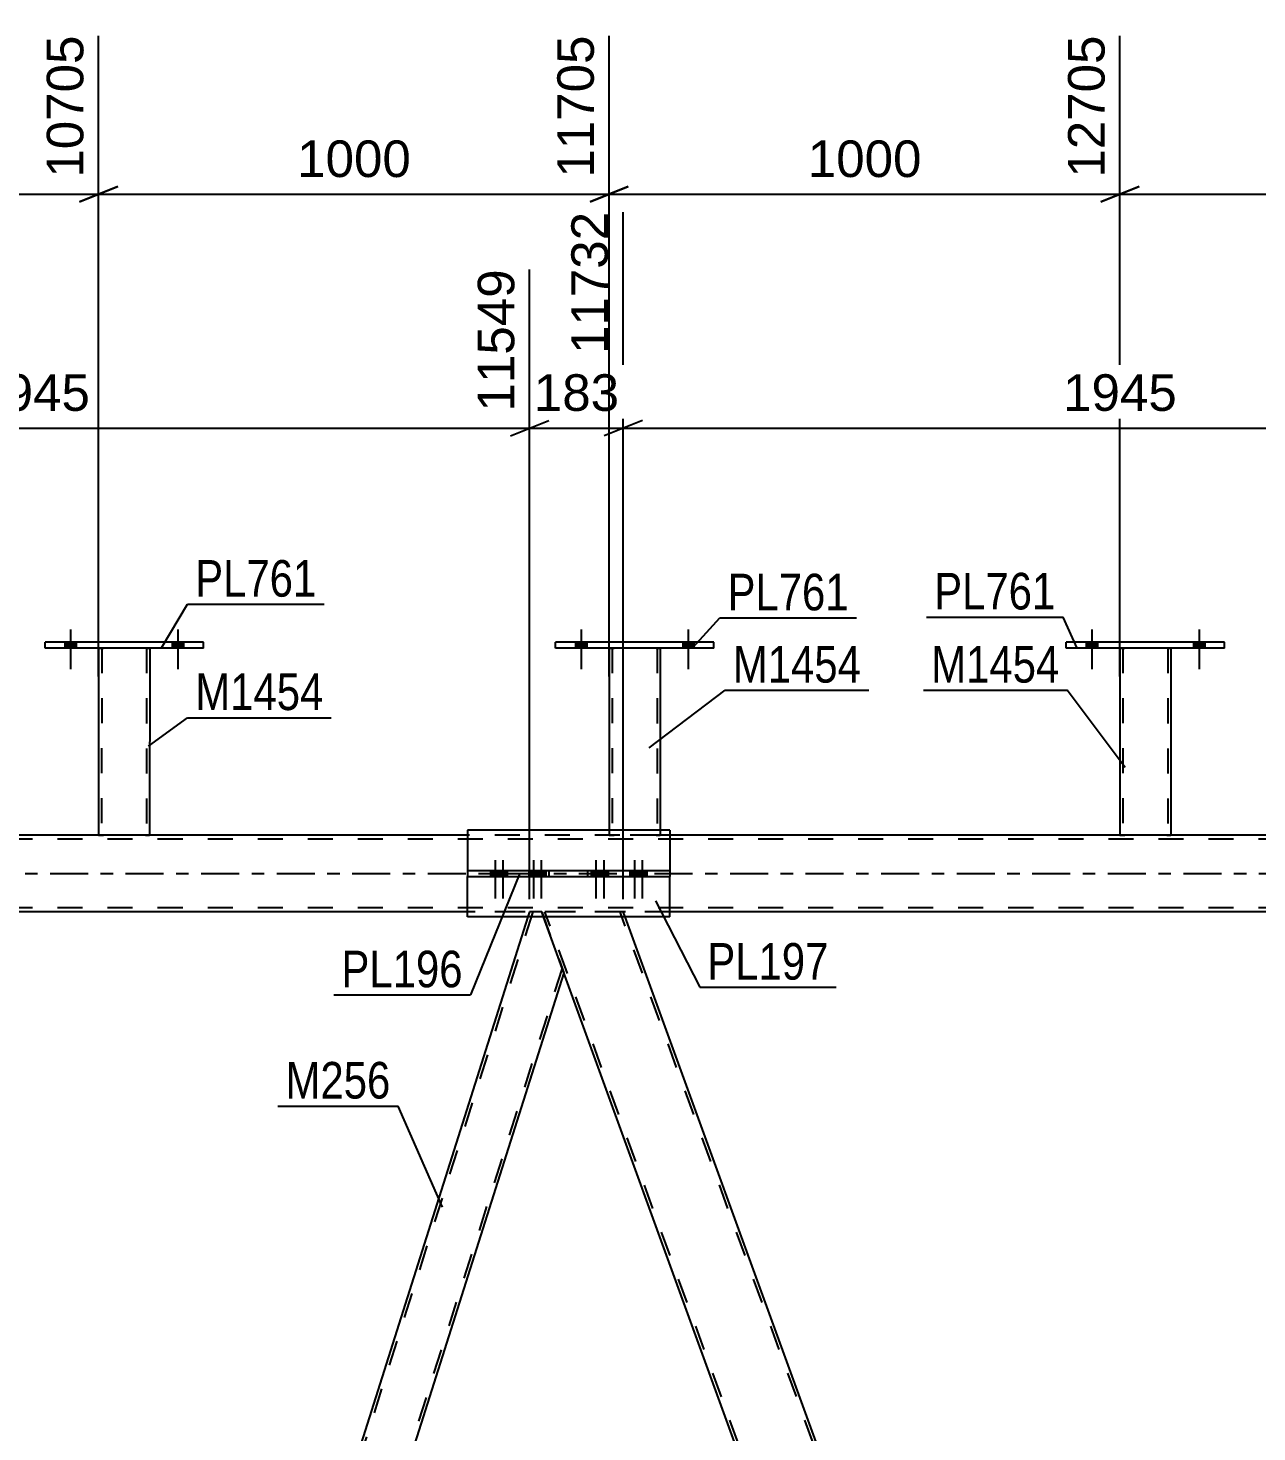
# Model space of a CAD drawing. Header units: millimetres. Extents: x -73 to 768, y -405 to 189.
# Drawn here: x 418.9 to 515.2, y -43.7 to 66.2 of the extents above; entities that cross this region are included whole.
import ezdxf

# ---------------------------------------------------------------- set-up
doc = ezdxf.new("R2010")
doc.units = ezdxf.units.MM
doc.linetypes.add('DXK_LINE_DOT2', pattern=[3.9198, 1.9599, -1.9599])
doc.linetypes.add('DXK_LINE_DOT3', pattern=[5.9187, 2.979, -0.9799, 0.9799, -0.9799])
doc.styles.add('Arial', font='ARIAL.TTF', dxfattribs={"height": 0.2})
doc.styles.add('Arial Narrow', font='ARIALN.TTF', dxfattribs={"height": 0.2})

# ---------------------------------------------------------------- blocks, each defined once
blk = doc.blocks.new('Part-122572935-3756 - 3735')
at = {"color": 7, "linetype": 'DXK_LINE_DOT2'}
for p, q in [((465.55, -3), (459.17, -3)), ((459.31, -3.4), (459.17, -3)), ((502.74, -122), (459.42, -3)), ((508.61, -122), (465.3, -3)), ((465.7, -3.4), (465.55, -3))]:
    blk.add_line(p, q, dxfattribs=at)
at = {"color": 2, "linetype": 'Continuous'}
for p, q in [((502.33, -121.6), (459.31, -3.4)), ((508.72, -121.6), (465.7, -3.4))]:
    blk.add_line(p, q, dxfattribs=at)
blk = doc.blocks.new('Bolt-122572935-4300 - 3735')
at = {"linetype": 'Continuous'}
for points in [[(461.81, 17.64), (462.69, 17.64), (462.69, 18.12), (461.81, 18.12)], [(470.21, 17.64), (471.09, 17.64), (471.09, 18.12), (470.21, 18.12)]]:
    blk.add_hatch(color=1, dxfattribs=at).paths.add_polyline_path(points)
at = {"color": 1, "linetype": 'Continuous'}
for p, q in [((462.25, 19.12), (462.25, 16)), ((470.65, 19.12), (470.65, 16)), ((461.81, 18.12), (461.81, 17.64)), ((462.69, 18.12), (462.69, 17.64)), ((470.21, 18.12), (470.21, 17.64)), ((471.09, 18.12), (471.09, 17.64))]:
    blk.add_line(p, q, dxfattribs=at)
blk = doc.blocks.new('Bolt-122572935-3969 - 3735')
at = {"linetype": 'Continuous'}
for points in [[(463.77, 0.24), (463.05, 0.24), (463.05, -0.24), (463.77, -0.24)], [(464.38, 0.24), (463.66, 0.24), (463.66, -0.24), (464.38, -0.24)], [(466.79, 0.24), (466.07, 0.24), (466.07, -0.24), (466.79, -0.24)], [(467.39, 0.24), (466.67, 0.24), (466.67, -0.24), (467.39, -0.24)]]:
    blk.add_hatch(color=1, dxfattribs=at).paths.add_polyline_path(points)
at = {"color": 1, "linetype": 'Continuous'}
for p, q in [((463.05, 0.24), (463.05, -0.24)), ((463.41, 1.04), (463.41, -1.96)), ((463.66, 0.24), (463.66, -0.24)), ((463.77, 0.24), (463.77, -0.24)), ((464.02, 1.04), (464.02, -1.96)), ((464.38, 0.24), (464.38, -0.24)), ((466.07, 0.24), (466.07, -0.24)), ((466.43, 1.04), (466.43, -1.96)), ((466.67, 0.24), (466.67, -0.24)), ((466.79, 0.24), (466.79, -0.24)), ((467.03, 1.04), (467.03, -1.96)), ((467.39, 0.24), (467.39, -0.24))]:
    blk.add_line(p, q, dxfattribs=at)
blk = doc.blocks.new('Bolt-122572935-3970 - 3735')
at = {"linetype": 'Continuous'}
for points in [[(455.87, 0.24), (455.15, 0.24), (455.15, -0.24), (455.87, -0.24)], [(456.47, 0.24), (455.75, 0.24), (455.75, -0.24), (456.47, -0.24)], [(458.88, 0.24), (458.16, 0.24), (458.16, -0.24), (458.88, -0.24)], [(459.48, 0.24), (458.76, 0.24), (458.76, -0.24), (459.48, -0.24)]]:
    blk.add_hatch(color=1, dxfattribs=at).paths.add_polyline_path(points)
at = {"color": 1, "linetype": 'Continuous'}
for p, q in [((455.15, 0.24), (455.15, -0.24)), ((455.51, 1.04), (455.51, -1.96)), ((455.75, 0.24), (455.75, -0.24)), ((455.87, 0.24), (455.87, -0.24)), ((456.11, 1.04), (456.11, -1.96)), ((456.47, 0.24), (456.47, -0.24)), ((458.16, 0.24), (458.16, -0.24)), ((458.52, 1.04), (458.52, -1.96)), ((458.76, 0.24), (458.76, -0.24)), ((458.88, 0.24), (458.88, -0.24)), ((459.12, 1.04), (459.12, -1.96)), ((459.48, 0.24), (459.48, -0.24))]:
    blk.add_line(p, q, dxfattribs=at)
blk = doc.blocks.new('Part-122572935-3975 - 3735')
at = {"color": 2, "linetype": 'Continuous'}
for p, q in [((453.34, 3.4), (453.34, 0.24)), ((469.2, 3.4), (453.34, 3.4)), ((469.2, 3.4), (469.2, 0.24)), ((453.34, -3.4), (453.34, -0.24)), ((469.2, -3.4), (469.2, -0.24)), ((469.2, -3.4), (453.34, -3.4))]:
    blk.add_line(p, q, dxfattribs=at)
at = {"color": 7, "linetype": 'DXK_LINE_DOT2'}
for p, q in [((453.34, 0.24), (453.34, -0.24)), ((469.2, 0.24), (469.2, -0.24))]:
    blk.add_line(p, q, dxfattribs=at)
blk = doc.blocks.new('Part-122572935-3980 - 3735')
at = {"color": 2, "linetype": 'Continuous'}
for p, q in [((453.34, 0.24), (453.34, -0.24)), ((453.34, 0.24), (469.2, 0.24)), ((459.75, -0.24), (459.75, 0.24)), ((462.79, -0.24), (462.79, 0.24)), ((469.2, 0.24), (469.2, -0.24)), ((453.34, -0.24), (469.2, -0.24))]:
    blk.add_line(p, q, dxfattribs=at)
blk = doc.blocks.new('Part-122572935-4080 - 3735')
at = {"color": 2, "linetype": 'Continuous'}
for p, q in [((504.46, 17.64), (504.45, 3)), ((508.46, 17.64), (508.45, 3)), ((504.49, 3), (504.45, 3)), ((504.59, 3), (504.49, 3)), ((504.75, 3), (504.59, 3)), ((508.16, 3), (504.75, 3)), ((508.31, 3), (508.16, 3)), ((508.42, 3), (508.31, 3)), ((508.45, 3), (508.42, 3))]:
    blk.add_line(p, q, dxfattribs=at)
at = {"color": 7, "linetype": 'DXK_LINE_DOT2'}
for p, q in [((504.46, 17.65), (504.46, 17.65)), ((504.46, 17.65), (504.46, 17.64)), ((504.46, 17.64), (504.46, 17.65)), ((504.49, 17.65), (504.46, 17.65)), ((504.46, 17.65), (504.49, 17.65)), ((504.6, 17.65), (504.49, 17.65)), ((504.49, 17.65), (504.6, 17.65)), ((504.75, 17.65), (504.6, 17.65)), ((504.6, 17.65), (504.75, 17.65)), ((504.7, 17.65), (504.69, 3)), ((504.7, 17.65), (504.7, 17.65)), ((504.72, 17.65), (504.7, 17.65)), ((504.7, 17.65), (504.72, 17.65)), ((504.77, 17.65), (504.72, 17.65)), ((504.72, 17.65), (504.77, 17.65)), ((508.16, 17.64), (504.75, 17.65)), ((508.16, 17.64), (504.75, 17.65)), ((508.07, 17.64), (504.77, 17.65)), ((504.77, 17.65), (504.85, 17.65)), ((508.15, 17.64), (504.85, 17.65)), ((508.15, 17.64), (508.07, 17.64)), ((508.2, 17.64), (508.15, 17.64)), ((508.15, 17.64), (508.2, 17.64)), ((508.16, 17.64), (508.32, 17.64)), ((508.32, 17.64), (508.16, 17.64)), ((508.22, 17.64), (508.2, 17.64)), ((508.2, 17.64), (508.22, 17.64)), ((508.22, 17.64), (508.21, 3)), ((508.22, 17.64), (508.22, 17.64)), ((508.32, 17.64), (508.42, 17.64)), ((508.42, 17.64), (508.32, 17.64)), ((508.42, 17.64), (508.46, 17.64)), ((508.46, 17.64), (508.42, 17.64)), ((508.46, 17.64), (508.46, 17.64)), ((508.46, 17.64), (508.46, 17.64)), ((508.46, 17.64), (508.46, 17.64)), ((504.45, 3), (504.49, 3)), ((504.49, 3), (504.59, 3)), ((504.59, 3), (504.75, 3)), ((504.69, 3), (504.71, 3)), ((504.69, 3), (504.71, 3)), ((508.06, 3), (504.71, 3)), ((504.71, 3), (504.75, 3)), ((508.16, 3), (504.75, 3)), ((504.75, 3), (504.76, 3)), ((504.76, 3), (504.84, 3)), ((508.14, 3), (504.84, 3)), ((508.14, 3), (508.06, 3)), ((508.19, 3), (508.14, 3)), ((508.14, 3), (508.19, 3)), ((508.16, 3), (508.31, 3)), ((508.21, 3), (508.19, 3)), ((508.19, 3), (508.21, 3)), ((508.31, 3), (508.42, 3)), ((508.42, 3), (508.45, 3))]:
    blk.add_line(p, q, dxfattribs=at)
blk = doc.blocks.new('Part-122572935-4085 - 3735')
at = {"color": 2, "linetype": 'Continuous'}
for p, q in [((460.25, 17.64), (460.25, 18.12)), ((472.65, 18.12), (460.25, 18.12)), ((472.65, 17.64), (460.25, 17.64)), ((472.65, 17.64), (472.65, 18.12))]:
    blk.add_line(p, q, dxfattribs=at)
blk = doc.blocks.new('Part-122572935-4090 - 3735')
at = {"color": 7, "linetype": 'DXK_LINE_DOT2'}
for p, q in [((464.45, 17.65), (464.45, 17.65)), ((464.45, 17.65), (464.45, 17.64)), ((464.45, 17.64), (464.45, 17.65)), ((464.49, 17.65), (464.45, 17.65)), ((464.45, 17.65), (464.49, 17.65)), ((464.59, 17.65), (464.49, 17.65)), ((464.49, 17.65), (464.59, 17.65)), ((464.75, 17.65), (464.59, 17.65)), ((464.59, 17.65), (464.75, 17.65)), ((464.69, 17.65), (464.69, 17.65)), ((464.69, 17.65), (464.69, 3)), ((464.71, 17.65), (464.69, 17.65)), ((464.69, 17.65), (464.71, 17.65)), ((464.76, 17.65), (464.71, 17.65)), ((464.71, 17.65), (464.76, 17.65)), ((468.16, 17.64), (464.75, 17.65)), ((468.16, 17.64), (464.75, 17.65)), ((468.06, 17.64), (464.76, 17.65)), ((464.76, 17.65), (464.84, 17.65)), ((468.14, 17.64), (464.84, 17.65)), ((468.14, 17.64), (468.06, 17.64)), ((468.19, 17.64), (468.14, 17.64)), ((468.14, 17.64), (468.19, 17.64)), ((468.16, 17.64), (468.31, 17.64)), ((468.31, 17.64), (468.16, 17.64)), ((468.21, 17.64), (468.19, 17.64)), ((468.19, 17.64), (468.21, 17.64)), ((468.21, 17.64), (468.21, 17.64)), ((468.21, 17.64), (468.21, 3)), ((468.31, 17.64), (468.42, 17.64)), ((468.42, 17.64), (468.31, 17.64)), ((468.42, 17.64), (468.45, 17.64)), ((468.45, 17.64), (468.42, 17.64)), ((468.45, 17.64), (468.45, 17.64)), ((468.45, 17.64), (468.45, 17.64)), ((468.45, 17.64), (468.45, 17.64)), ((464.45, 3.4), (464.45, 3)), ((468.45, 3.4), (468.45, 3)), ((464.48, 3), (464.45, 3)), ((464.45, 3), (464.48, 3)), ((464.59, 3), (464.48, 3)), ((464.48, 3), (464.59, 3)), ((464.74, 3), (464.59, 3)), ((464.59, 3), (464.74, 3)), ((464.71, 3), (464.69, 3)), ((464.69, 3), (464.71, 3)), ((464.76, 3), (464.71, 3)), ((464.71, 3), (464.76, 3)), ((468.15, 3), (464.74, 3)), ((468.15, 3), (464.74, 3)), ((468.06, 3), (464.76, 3)), ((464.76, 3), (464.84, 3)), ((468.14, 3), (464.84, 3)), ((468.14, 3), (468.06, 3)), ((468.19, 3), (468.14, 3)), ((468.14, 3), (468.19, 3)), ((468.15, 3), (468.31, 3)), ((468.31, 3), (468.15, 3)), ((468.21, 3), (468.19, 3)), ((468.19, 3), (468.21, 3)), ((468.31, 3), (468.41, 3)), ((468.41, 3), (468.31, 3)), ((468.41, 3), (468.45, 3)), ((468.45, 3), (468.41, 3))]:
    blk.add_line(p, q, dxfattribs=at)
at = {"color": 2, "linetype": 'Continuous'}
for p, q in [((464.45, 17.64), (464.45, 3.4)), ((468.45, 17.64), (468.45, 3.4))]:
    blk.add_line(p, q, dxfattribs=at)
blk = doc.blocks.new('Part-122572935-4095 - 3735')
at = {"color": 2, "linetype": 'Continuous'}
for p, q in [((420.26, 17.64), (420.26, 18.12)), ((432.66, 18.12), (420.26, 18.12)), ((432.66, 17.64), (420.26, 17.64)), ((432.66, 17.64), (432.66, 18.12))]:
    blk.add_line(p, q, dxfattribs=at)
blk = doc.blocks.new('Part-122572935-4100 - 3735')
at = {"color": 2, "linetype": 'Continuous'}
for p, q in [((424.46, 17.64), (424.45, 3)), ((428.46, 17.64), (428.45, 3)), ((424.49, 3), (424.45, 3)), ((424.59, 3), (424.49, 3)), ((424.75, 3), (424.59, 3)), ((428.16, 3), (424.75, 3)), ((428.31, 3), (428.16, 3)), ((428.42, 3), (428.31, 3)), ((428.45, 3), (428.42, 3))]:
    blk.add_line(p, q, dxfattribs=at)
at = {"color": 7, "linetype": 'DXK_LINE_DOT2'}
for p, q in [((424.46, 17.65), (424.46, 17.65)), ((424.46, 17.65), (424.46, 17.64)), ((424.46, 17.64), (424.46, 17.65)), ((424.49, 17.65), (424.46, 17.65)), ((424.46, 17.65), (424.49, 17.65)), ((424.6, 17.65), (424.49, 17.65)), ((424.49, 17.65), (424.6, 17.65)), ((424.75, 17.65), (424.6, 17.65)), ((424.6, 17.65), (424.75, 17.65)), ((424.7, 17.65), (424.69, 3)), ((424.7, 17.65), (424.7, 17.65)), ((424.72, 17.65), (424.7, 17.65)), ((424.7, 17.65), (424.72, 17.65)), ((424.77, 17.65), (424.72, 17.65)), ((424.72, 17.65), (424.77, 17.65)), ((428.16, 17.64), (424.75, 17.65)), ((428.16, 17.64), (424.75, 17.65)), ((428.07, 17.64), (424.77, 17.65)), ((424.77, 17.65), (424.85, 17.65)), ((428.15, 17.64), (424.85, 17.65)), ((428.15, 17.64), (428.07, 17.64)), ((428.2, 17.64), (428.15, 17.64)), ((428.15, 17.64), (428.2, 17.64)), ((428.16, 17.64), (428.32, 17.64)), ((428.32, 17.64), (428.16, 17.64)), ((428.22, 17.64), (428.2, 17.64)), ((428.2, 17.64), (428.22, 17.64)), ((428.22, 17.64), (428.21, 3)), ((428.22, 17.64), (428.22, 17.64)), ((428.32, 17.64), (428.42, 17.64)), ((428.42, 17.64), (428.32, 17.64)), ((428.42, 17.64), (428.46, 17.64)), ((428.46, 17.64), (428.42, 17.64)), ((428.46, 17.64), (428.46, 17.64)), ((428.46, 17.64), (428.46, 17.64)), ((428.46, 17.64), (428.46, 17.64)), ((424.45, 3), (424.49, 3)), ((424.49, 3), (424.59, 3)), ((424.59, 3), (424.75, 3)), ((424.69, 3), (424.71, 3)), ((424.69, 3), (424.71, 3)), ((428.07, 3), (424.71, 3)), ((424.71, 3), (424.75, 3)), ((428.16, 3), (424.75, 3)), ((424.75, 3), (424.76, 3)), ((424.76, 3), (424.84, 3)), ((428.14, 3), (424.84, 3)), ((428.14, 3), (428.07, 3)), ((428.19, 3), (428.14, 3)), ((428.14, 3), (428.19, 3)), ((428.16, 3), (428.31, 3)), ((428.21, 3), (428.19, 3)), ((428.19, 3), (428.21, 3)), ((428.31, 3), (428.42, 3)), ((428.42, 3), (428.45, 3))]:
    blk.add_line(p, q, dxfattribs=at)
blk = doc.blocks.new('Part-122572935-4217 - 3735')
at = {"color": 7, "linetype": 'DXK_LINE_DOT2'}
for p, q in [((650.55, 2.68), (12.26, 2.68)), ((469.2, 3), (453.34, 3)), ((650.55, -2.68), (12.26, -2.68)), ((649.95, -3), (27.67, -3)), ((469.2, -3), (453.34, -3))]:
    blk.add_line(p, q, dxfattribs=at)
at = {"color": 2, "linetype": 'Continuous'}
for p, q in [((453.34, 3), (384.06, 3)), ((538.48, 3), (469.2, 3)), ((453.34, -3), (384.06, -3)), ((538.48, -3), (469.2, -3))]:
    blk.add_line(p, q, dxfattribs=at)
at = {"color": 7, "linetype": 'DXK_LINE_DOT3'}
blk.add_line((12.26, 0), (660.55, 0), dxfattribs=at)
blk = doc.blocks.new('Part-122572935-4258 - 3735')
at = {"color": 7, "linetype": 'DXK_LINE_DOT2'}
for p, q in [((458.47, -3), (422.13, -117.6)), ((458.22, -3), (458.09, -3.4)), ((459.17, -3), (458.22, -3)), ((459.17, -3), (460.9, -7.77)), ((460.77, -7.4), (424.43, -122))]:
    blk.add_line(p, q, dxfattribs=at)
at = {"color": 2, "linetype": 'Continuous'}
for p, q in [((458.09, -3.4), (422, -117.23)), ((460.9, -7.77), (424.81, -121.6))]:
    blk.add_line(p, q, dxfattribs=at)
blk = doc.blocks.new('Part-122572935-4418 - 3735')
at = {"color": 2, "linetype": 'Continuous'}
for p, q in [((500.26, 17.64), (500.26, 18.12)), ((512.66, 18.12), (500.26, 18.12)), ((512.66, 17.64), (500.26, 17.64)), ((512.66, 17.64), (512.66, 18.12))]:
    blk.add_line(p, q, dxfattribs=at)
blk = doc.blocks.new('Bolt-122572935-4297 - 3735')
at = {"linetype": 'Continuous'}
for points in [[(421.82, 17.64), (422.7, 17.64), (422.7, 18.12), (421.82, 18.12)], [(430.22, 17.64), (431.1, 17.64), (431.1, 18.12), (430.22, 18.12)]]:
    blk.add_hatch(color=1, dxfattribs=at).paths.add_polyline_path(points)
at = {"color": 1, "linetype": 'Continuous'}
for p, q in [((422.26, 19.12), (422.26, 16)), ((430.66, 19.12), (430.66, 16)), ((421.82, 18.12), (421.82, 17.64)), ((422.7, 18.12), (422.7, 17.64)), ((430.22, 18.12), (430.22, 17.64)), ((431.1, 18.12), (431.1, 17.64))]:
    blk.add_line(p, q, dxfattribs=at)
blk = doc.blocks.new('Bolt-122572935-4298 - 3735')
at = {"linetype": 'Continuous'}
for points in [[(421.82, 17.64), (422.7, 17.64), (422.7, 18.12), (421.82, 18.12)], [(430.22, 17.64), (431.1, 17.64), (431.1, 18.12), (430.22, 18.12)]]:
    blk.add_hatch(color=1, dxfattribs=at).paths.add_polyline_path(points)
at = {"color": 1, "linetype": 'Continuous'}
for p, q in [((422.26, 19.12), (422.26, 16)), ((430.66, 19.12), (430.66, 16)), ((421.82, 18.12), (421.82, 17.64)), ((422.7, 18.12), (422.7, 17.64)), ((430.22, 18.12), (430.22, 17.64)), ((431.1, 18.12), (431.1, 17.64))]:
    blk.add_line(p, q, dxfattribs=at)
blk = doc.blocks.new('Bolt-122572935-4299 - 3735')
at = {"linetype": 'Continuous'}
for points in [[(461.81, 17.64), (462.69, 17.64), (462.69, 18.12), (461.81, 18.12)], [(470.21, 17.64), (471.09, 17.64), (471.09, 18.12), (470.21, 18.12)]]:
    blk.add_hatch(color=1, dxfattribs=at).paths.add_polyline_path(points)
at = {"color": 1, "linetype": 'Continuous'}
for p, q in [((462.25, 19.12), (462.25, 16)), ((470.65, 19.12), (470.65, 16)), ((461.81, 18.12), (461.81, 17.64)), ((462.69, 18.12), (462.69, 17.64)), ((470.21, 18.12), (470.21, 17.64)), ((471.09, 18.12), (471.09, 17.64))]:
    blk.add_line(p, q, dxfattribs=at)
blk = doc.blocks.new('Bolt-122572935-4301 - 3735')
at = {"linetype": 'Continuous'}
for points in [[(501.82, 17.64), (502.7, 17.64), (502.7, 18.12), (501.82, 18.12)], [(510.22, 17.64), (511.1, 17.64), (511.1, 18.12), (510.22, 18.12)]]:
    blk.add_hatch(color=1, dxfattribs=at).paths.add_polyline_path(points)
at = {"color": 1, "linetype": 'Continuous'}
for p, q in [((502.26, 19.12), (502.26, 16)), ((510.66, 19.12), (510.66, 16)), ((501.82, 18.12), (501.82, 17.64)), ((502.7, 18.12), (502.7, 17.64)), ((510.22, 18.12), (510.22, 17.64)), ((511.1, 18.12), (511.1, 17.64))]:
    blk.add_line(p, q, dxfattribs=at)
blk = doc.blocks.new('Bolt-122572935-4446 - 3735')
at = {"linetype": 'Continuous'}
for points in [[(501.82, 17.64), (502.7, 17.64), (502.7, 18.12), (501.82, 18.12)], [(510.22, 17.64), (511.1, 17.64), (511.1, 18.12), (510.22, 18.12)]]:
    blk.add_hatch(color=1, dxfattribs=at).paths.add_polyline_path(points)
at = {"color": 1, "linetype": 'Continuous'}
for p, q in [((502.26, 19.12), (502.26, 16)), ((510.66, 19.12), (510.66, 16)), ((501.82, 18.12), (501.82, 17.64)), ((502.7, 18.12), (502.7, 17.64)), ((510.22, 18.12), (510.22, 17.64)), ((511.1, 18.12), (511.1, 17.64))]:
    blk.add_line(p, q, dxfattribs=at)
blk = doc.blocks.new('StraightDimension-122572935-10964 - 3735')
at = {"color": 7, "linetype": 'Continuous'}
for p, q in [((464.45, 15.44), (464.45, 65.6)), ((504.46, 15.44), (504.46, 65.6)), ((465.95, 53.79), (462.95, 52.59)), ((464.45, 53.19), (504.46, 53.19)), ((502.96, 52.59), (505.96, 53.79))]:
    blk.add_line(p, q, dxfattribs=at)
at = {"color": 0}
blk.add_wipeout([(489.5, 53.94), (489.5, 58.14), (479.41, 58.14), (479.41, 53.94)], dxfattribs=at)
at = {"color": 3, "style": 'Arial'}
blk.add_text('1000', height=2.865, dxfattribs=at).set_placement((480.01, 54.54))
at = {"color": 0, "linetype": 'Continuous'}
blk.add_wipeout([(503.86, 66.2), (499.66, 66.2), (499.66, 53.89), (503.86, 53.89)], dxfattribs=at)
at = {"color": 3, "linetype": 'Continuous', "style": 'Arial'}
blk.add_text('12705', height=2.865, rotation=90.0002, dxfattribs=at).set_placement((503.26, 54.49))
blk = doc.blocks.new('StraightDimension-122572935-10963 - 3735')
at = {"color": 7, "linetype": 'Continuous'}
for p, q in [((504.46, 15.44), (504.46, 65.6)), ((544.46, 16.33), (544.46, 65.6)), ((505.96, 53.79), (502.96, 52.59)), ((504.46, 53.19), (544.46, 53.19)), ((542.96, 52.59), (545.96, 53.79))]:
    blk.add_line(p, q, dxfattribs=at)
at = {"color": 0}
blk.add_wipeout([(529.5, 53.94), (529.5, 58.14), (519.41, 58.14), (519.41, 53.94)], dxfattribs=at)
at = {"color": 3, "style": 'Arial'}
blk.add_text('1000', height=2.865, dxfattribs=at).set_placement((520.01, 54.54))
at = {"color": 0, "linetype": 'Continuous'}
blk.add_wipeout([(543.86, 66.2), (539.66, 66.2), (539.66, 53.89), (543.86, 53.89)], dxfattribs=at)
at = {"color": 3, "linetype": 'Continuous', "style": 'Arial'}
blk.add_text('13705', height=2.865, rotation=90.0002, dxfattribs=at).set_placement((543.26, 54.49))
blk = doc.blocks.new('StraightDimension-122572935-5388 - 3735')
at = {"color": 7, "linetype": 'Continuous'}
for p, q in [((465.55, -2), (465.55, 51.79)), ((543.35, -2), (543.35, 47.29)), ((467.05, 35.48), (464.05, 34.28)), ((541.85, 34.28), (544.85, 35.48)), ((465.55, 34.88), (543.35, 34.88))]:
    blk.add_line(p, q, dxfattribs=at)
at = {"color": 0}
blk.add_wipeout([(509.5, 35.63), (509.5, 39.83), (499.41, 39.83), (499.41, 35.63)], dxfattribs=at)
at = {"color": 3, "style": 'Arial'}
blk.add_text('1945', height=2.865, dxfattribs=at).set_placement((500.01, 36.23))
at = {"color": 0, "linetype": 'Continuous'}
blk.add_wipeout([(542.75, 47.89), (538.55, 47.89), (538.55, 35.58), (542.75, 35.58)], dxfattribs=at)
at = {"color": 3, "linetype": 'Continuous', "style": 'Arial'}
blk.add_text('13677', height=2.865, rotation=90.0002, dxfattribs=at).set_placement((542.15, 36.18))
blk = doc.blocks.new('StraightDimension-122572935-5407 - 3735')
at = {"color": 7, "linetype": 'Continuous'}
for p, q in [((465.55, -2), (465.55, 51.79)), ((458.22, -2), (458.22, 47.29)), ((456.72, 34.28), (459.72, 35.48)), ((467.05, 35.48), (464.05, 34.28)), ((458.22, 34.88), (465.55, 34.88))]:
    blk.add_line(p, q, dxfattribs=at)
at = {"color": 0}
blk.add_wipeout([(465.82, 35.63), (465.82, 39.83), (457.95, 39.83), (457.95, 35.63)], dxfattribs=at)
at = {"color": 3, "style": 'Arial'}
blk.add_text('183', height=2.865, dxfattribs=at).set_placement((458.55, 36.23))
at = {"color": 0, "linetype": 'Continuous'}
blk.add_wipeout([(464.95, 52.39), (460.75, 52.39), (460.75, 40.08), (464.95, 40.08)], dxfattribs=at)
at = {"color": 3, "linetype": 'Continuous', "style": 'Arial'}
blk.add_text('11732', height=2.865, rotation=90.0002, dxfattribs=at).set_placement((464.35, 40.68))
blk = doc.blocks.new('StraightDimension-122572935-5426 - 3735')
at = {"color": 7, "linetype": 'Continuous'}
for p, q in [((380.42, -2), (380.42, 49.57)), ((458.22, -2), (458.22, 47.29)), ((381.92, 35.48), (378.92, 34.28)), ((456.72, 34.28), (459.72, 35.48)), ((380.42, 34.88), (458.22, 34.88))]:
    blk.add_line(p, q, dxfattribs=at)
at = {"color": 0}
blk.add_wipeout([(424.37, 35.63), (424.37, 39.83), (414.27, 39.83), (414.27, 35.63)], dxfattribs=at)
at = {"color": 3, "style": 'Arial'}
blk.add_text('1945', height=2.865, dxfattribs=at).set_placement((414.87, 36.23))
at = {"color": 0, "linetype": 'Continuous'}
blk.add_wipeout([(457.62, 47.89), (453.42, 47.89), (453.42, 35.58), (457.62, 35.58)], dxfattribs=at)
at = {"color": 3, "linetype": 'Continuous', "style": 'Arial'}
blk.add_text('11549', height=2.865, rotation=90.0002, dxfattribs=at).set_placement((457.02, 36.18))
blk = doc.blocks.new('StraightDimension-122572935-10965 - 3735')
at = {"color": 7, "linetype": 'Continuous'}
for p, q in [((424.46, 15.44), (424.46, 65.6)), ((464.45, 15.44), (464.45, 65.6)), ((425.96, 53.79), (422.96, 52.59)), ((424.46, 53.19), (464.45, 53.19)), ((462.95, 52.59), (465.95, 53.79))]:
    blk.add_line(p, q, dxfattribs=at)
at = {"color": 0}
blk.add_wipeout([(449.5, 53.94), (449.5, 58.14), (439.41, 58.14), (439.41, 53.94)], dxfattribs=at)
at = {"color": 3, "style": 'Arial'}
blk.add_text('1000', height=2.865, dxfattribs=at).set_placement((440.01, 54.54))
at = {"color": 0, "linetype": 'Continuous'}
blk.add_wipeout([(463.85, 66.2), (459.65, 66.2), (459.65, 53.89), (463.85, 53.89)], dxfattribs=at)
at = {"color": 3, "linetype": 'Continuous', "style": 'Arial'}
blk.add_text('11705', height=2.865, rotation=90.0002, dxfattribs=at).set_placement((463.25, 54.49))
blk = doc.blocks.new('StraightDimension-122572935-10966 - 3735')
at = {"color": 7, "linetype": 'Continuous'}
for p, q in [((424.46, 15.44), (424.46, 65.6)), ((384.46, 15.44), (384.46, 63.38)), ((385.96, 53.79), (382.96, 52.59)), ((384.46, 53.19), (424.46, 53.19)), ((422.96, 52.59), (425.96, 53.79))]:
    blk.add_line(p, q, dxfattribs=at)
at = {"color": 0}
blk.add_wipeout([(409.5, 53.94), (409.5, 58.14), (399.41, 58.14), (399.41, 53.94)], dxfattribs=at)
at = {"color": 3, "style": 'Arial'}
blk.add_text('1000', height=2.865, dxfattribs=at).set_placement((400.01, 54.54))
at = {"color": 0, "linetype": 'Continuous'}
blk.add_wipeout([(423.86, 66.2), (419.66, 66.2), (419.66, 53.89), (423.86, 53.89)], dxfattribs=at)
at = {"color": 3, "linetype": 'Continuous', "style": 'Arial'}
blk.add_text('10705', height=2.865, rotation=90.0002, dxfattribs=at).set_placement((423.26, 54.49))
blk = doc.blocks.new('Mark-122572935-4096 - 3735')
at = {"color": 30, "linetype": 'Continuous'}
for p, q in [((428.36, 9.97), (431.43, 12.2)), ((431.43, 12.2), (442.68, 12.2))]:
    blk.add_line(p, q, dxfattribs=at)
at = {"color": 0}
blk.add_wipeout([(442.08, 12.8), (442.08, 15.8), (432.03, 15.8), (432.03, 12.8)], dxfattribs=at)
blk.add_wipeout([(442.08, 12.8), (442.08, 15.8), (432.03, 15.8), (432.03, 12.8)], dxfattribs=at)
at = {"color": 3, "style": 'Arial Narrow'}
blk.add_text('M1454', height=2.863, dxfattribs=at).set_placement((432.03, 12.8))
blk = doc.blocks.new('Mark-122572935-3971 - 3735')
at = {"color": 30, "linetype": 'Continuous'}
for p, q in [((468.09, -2.14), (471.54, -8.91)), ((471.54, -8.91), (482.24, -8.91))]:
    blk.add_line(p, q, dxfattribs=at)
at = {"color": 0}
blk.add_wipeout([(481.64, -8.31), (481.64, -5.31), (472.14, -5.31), (472.14, -8.31)], dxfattribs=at)
blk.add_wipeout([(481.64, -8.31), (481.64, -5.31), (472.14, -5.31), (472.14, -8.31)], dxfattribs=at)
at = {"color": 3, "style": 'Arial Narrow'}
blk.add_text('PL197', height=2.863, dxfattribs=at).set_placement((472.14, -8.31))
blk = doc.blocks.new('Mark-122572935-3976 - 3735')
at = {"color": 30, "linetype": 'Continuous'}
for p in [(457.45, 0.04), (442.88, -9.51)]:
    blk.add_line(p, (453.58, -9.51), dxfattribs=at)
at = {"color": 0}
blk.add_wipeout([(452.98, -8.91), (452.98, -5.91), (443.48, -5.91), (443.48, -8.91)], dxfattribs=at)
blk.add_wipeout([(452.98, -8.91), (452.98, -5.91), (443.48, -5.91), (443.48, -8.91)], dxfattribs=at)
at = {"color": 3, "style": 'Arial Narrow'}
blk.add_text('PL196', height=2.863, dxfattribs=at).set_placement((443.48, -8.91))
blk = doc.blocks.new('Mark-122572935-4076 - 3735')
at = {"color": 30, "linetype": 'Continuous'}
for p in [(489.08, 14.35), (504.87, 8.29)]:
    blk.add_line(p, (500.33, 14.35), dxfattribs=at)
at = {"color": 0}
blk.add_wipeout([(499.73, 14.95), (499.73, 17.95), (489.68, 17.95), (489.68, 14.95)], dxfattribs=at)
blk.add_wipeout([(499.73, 14.95), (499.73, 17.95), (489.68, 17.95), (489.68, 14.95)], dxfattribs=at)
at = {"color": 3, "style": 'Arial Narrow'}
blk.add_text('M1454', height=2.863, dxfattribs=at).set_placement((489.68, 14.95))
blk = doc.blocks.new('Mark-122572935-4081 - 3735')
at = {"color": 30, "linetype": 'Continuous'}
for p, q in [((471.03, 17.72), (473.12, 20.01)), ((473.12, 20.01), (483.83, 20.01))]:
    blk.add_line(p, q, dxfattribs=at)
at = {"color": 0}
blk.add_wipeout([(483.23, 20.61), (483.23, 23.61), (473.72, 23.61), (473.72, 20.61)], dxfattribs=at)
blk.add_wipeout([(483.23, 20.61), (483.23, 23.61), (473.72, 23.61), (473.72, 20.61)], dxfattribs=at)
at = {"color": 3, "style": 'Arial Narrow'}
blk.add_text('PL761', height=2.863, dxfattribs=at).set_placement((473.72, 20.61))
blk = doc.blocks.new('Mark-122572935-4086 - 3735')
at = {"color": 30, "linetype": 'Continuous'}
for p, q in [((467.58, 9.85), (473.54, 14.35)), ((473.54, 14.35), (484.79, 14.35))]:
    blk.add_line(p, q, dxfattribs=at)
at = {"color": 0}
blk.add_wipeout([(484.19, 14.95), (484.19, 17.95), (474.14, 17.95), (474.14, 14.95)], dxfattribs=at)
blk.add_wipeout([(484.19, 14.95), (484.19, 17.95), (474.14, 17.95), (474.14, 14.95)], dxfattribs=at)
at = {"color": 3, "style": 'Arial Narrow'}
blk.add_text('M1454', height=2.863, dxfattribs=at).set_placement((474.14, 14.95))
blk = doc.blocks.new('Mark-122572935-4091 - 3735')
at = {"color": 30, "linetype": 'Continuous'}
for p, q in [((429.38, 17.67), (431.42, 21.08)), ((431.42, 21.08), (442.12, 21.08))]:
    blk.add_line(p, q, dxfattribs=at)
at = {"color": 0}
blk.add_wipeout([(441.52, 21.68), (441.52, 24.68), (432.02, 24.68), (432.02, 21.68)], dxfattribs=at)
blk.add_wipeout([(441.52, 21.68), (441.52, 24.68), (432.02, 24.68), (432.02, 21.68)], dxfattribs=at)
at = {"color": 3, "style": 'Arial Narrow'}
blk.add_text('PL761', height=2.863, dxfattribs=at).set_placement((432.02, 21.68))
blk = doc.blocks.new('Mark-122572935-4414 - 3735')
at = {"color": 30, "linetype": 'Continuous'}
for p in [(489.31, 20.08), (501.11, 17.64)]:
    blk.add_line(p, (500.01, 20.08), dxfattribs=at)
at = {"color": 0}
blk.add_wipeout([(499.41, 20.68), (499.41, 23.68), (489.91, 23.68), (489.91, 20.68)], dxfattribs=at)
blk.add_wipeout([(499.41, 20.68), (499.41, 23.68), (489.91, 23.68), (489.91, 20.68)], dxfattribs=at)
at = {"color": 3, "style": 'Arial Narrow'}
blk.add_text('PL761', height=2.863, dxfattribs=at).set_placement((489.91, 20.68))
blk = doc.blocks.new('Mark-122572935-4254 - 3735')
at = {"color": 30, "linetype": 'Continuous'}
for p in [(438.5, -18.22), (451.4, -26.14)]:
    blk.add_line(p, (447.93, -18.22), dxfattribs=at)
at = {"color": 0}
blk.add_wipeout([(447.33, -17.62), (447.33, -14.62), (439.1, -14.62), (439.1, -17.62)], dxfattribs=at)
blk.add_wipeout([(447.33, -17.62), (447.33, -14.62), (439.1, -14.62), (439.1, -17.62)], dxfattribs=at)
at = {"color": 3, "style": 'Arial Narrow'}
blk.add_text('M256', height=2.863, dxfattribs=at).set_placement((439.1, -17.62))

msp = doc.modelspace()

# ---------------------------------------------------------------- block references
for name in ['Bolt-122572935-4297 - 3735', 'Bolt-122572935-4298 - 3735', 'Bolt-122572935-4300 - 3735', 'Bolt-122572935-4299 - 3735', 'Bolt-122572935-4301 - 3735', 'Bolt-122572935-4446 - 3735', 'Part-122572935-4095 - 3735', 'Part-122572935-4100 - 3735', 'Part-122572935-4085 - 3735', 'Part-122572935-4090 - 3735', 'Part-122572935-4418 - 3735', 'Part-122572935-4080 - 3735', 'Part-122572935-3975 - 3735', 'Part-122572935-4217 - 3735', 'Part-122572935-3980 - 3735', 'Bolt-122572935-3970 - 3735', 'Bolt-122572935-3969 - 3735', 'Part-122572935-4258 - 3735', 'Part-122572935-3756 - 3735']:
    msp.add_blockref(name, (0, 0))

# ---------------------------------------------------------------- next in the draw order: block references
for name in ['StraightDimension-122572935-10964 - 3735', 'Mark-122572935-4254 - 3735']:
    msp.add_blockref(name, (0, 0))

# ---------------------------------------------------------------- next in the draw order: block references
msp.add_blockref('StraightDimension-122572935-10963 - 3735', (0, 0))

# ---------------------------------------------------------------- next in the draw order: block references
msp.add_blockref('StraightDimension-122572935-5388 - 3735', (0, 0))

# ---------------------------------------------------------------- next in the draw order: block references
for name in ['StraightDimension-122572935-5407 - 3735', 'Mark-122572935-4081 - 3735', 'Mark-122572935-4076 - 3735', 'Mark-122572935-3971 - 3735']:
    msp.add_blockref(name, (0, 0))

# ---------------------------------------------------------------- next in the draw order: block references
for name in ['StraightDimension-122572935-5426 - 3735', 'Mark-122572935-4414 - 3735', 'Mark-122572935-4086 - 3735']:
    msp.add_blockref(name, (0, 0))

# ---------------------------------------------------------------- next in the draw order: block references
for name in ['StraightDimension-122572935-10965 - 3735', 'Mark-122572935-3976 - 3735']:
    msp.add_blockref(name, (0, 0))

# ---------------------------------------------------------------- next in the draw order: block references
for name in ['StraightDimension-122572935-10966 - 3735', 'Mark-122572935-4091 - 3735', 'Mark-122572935-4096 - 3735']:
    msp.add_blockref(name, (0, 0))

doc.saveas('drawing.dxf')
